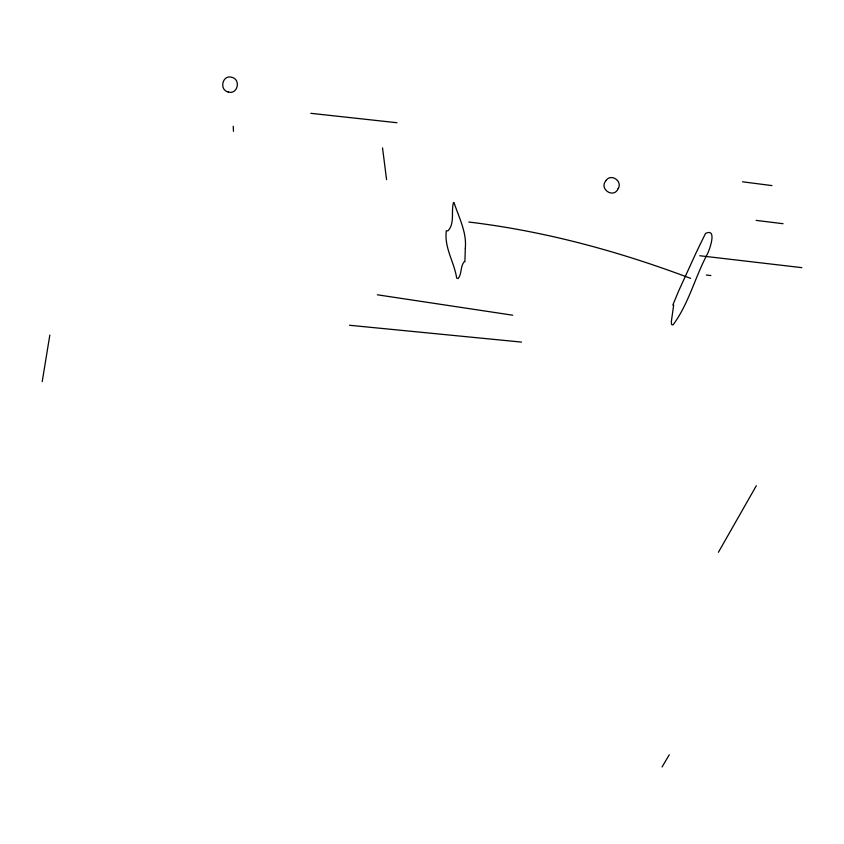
<?xml version="1.0" encoding="UTF-8"?>
<svg xmlns="http://www.w3.org/2000/svg" width="844" height="844" viewBox="0 0 844 844"><rect width="100%" height="100%" fill="white"/><g stroke="black" fill="none" stroke-linecap="round" stroke-linejoin="round"><path stroke-width="1.27" d="M228.07 91.933C237.47 95.161 241.268 79.621 232.026 77.374C222.552 74.114 218.807 89.812 228.144 91.954M605.749 180.901C599.029 189.045 613.43 198.804 618.072 188.877C623.146 181.059 610.529 172.672 605.654 181.049M42.2 381.646L49.838 335.026M618.167 188.708L618.409 188.17M718.413 552.261L756.308 485.764M662.065 766.953L669.271 754.779M349.532 325.267L521.476 342.094M310.792 113.318L396.975 122.728M706.333 275.049L710.838 275.566M699.771 255.732L801.8 267.643M756.108 220.389L783.053 223.702M468.821 222.035C544.791 231.098 619.095 251.396 690.582 278.362M742.551 181.808L771.996 185.596M377.331 294.788L512.73 315.202M382.532 147.9L386.573 179.624M233.239 126.262L233.45 131.305M673.628 305.306L671.328 321.659L671.56 324.55L672.995 324.961C688.599 304.062 694.96 277.37 707.209 254.35C709.171 250.9 717.822 227.416 705.542 233.461A2989.332 1485.577 69.6 0 0 695.361 254.371L678.492 291.328L672.837 305.032L673.628 305.306M465.318 248.252L464.896 261.703L464.211 261.724C460.191 266.345 462.048 273.931 458.081 278.583L456.667 278.109C454.294 262.115 444.081 247.777 446.307 230.76L447.942 230.823C454.99 223.649 450.939 211.717 453.471 202.687L453.977 202.444C458.756 217.214 466.837 231.984 465.318 248.252"/></g></svg>
